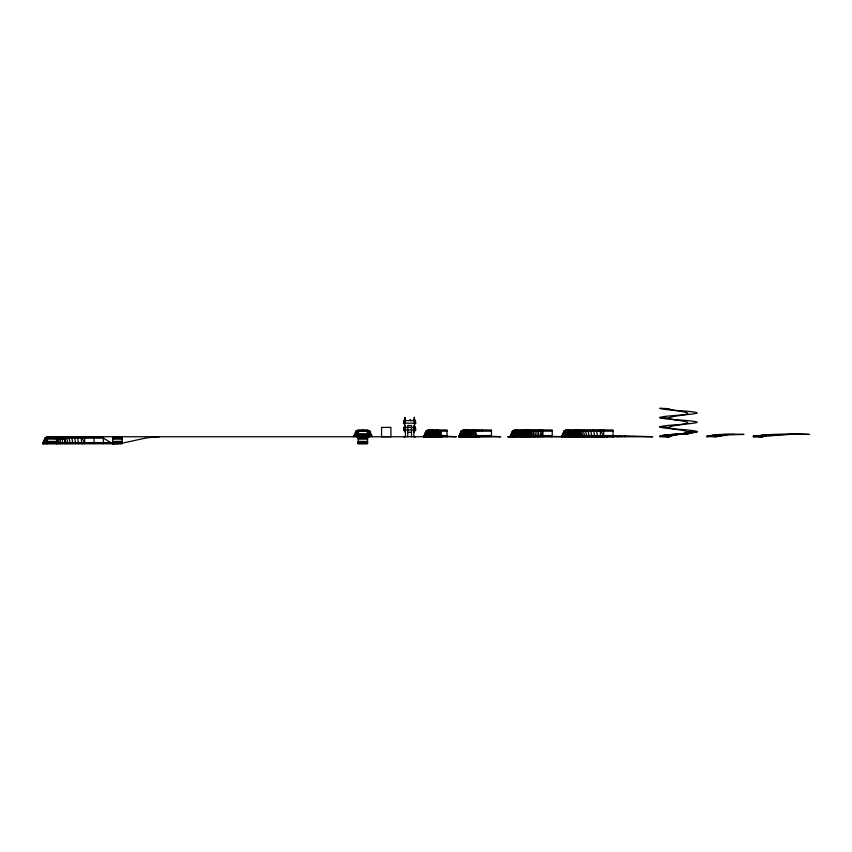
<?xml version="1.0" encoding="UTF-8"?>
<svg xmlns="http://www.w3.org/2000/svg" width="852" height="852" viewBox="0 0 852 852"><rect width="100%" height="100%" fill="white"/><g stroke="black" fill="none" stroke-linecap="round" stroke-linejoin="round"><path stroke-width="1.28" d="M410.185 420.441L410.77 420.196M372.228 436.757L369.896 431.144L367.553 431.144L367.542 443.764L358.191 443.764L358.202 431.144L355.859 431.144L353.527 436.757M603.631 436.757L603.674 429.972L601.075 430.558M482.03 431.144L482.104 429.972M514.906 435.063L514.991 433.945M482.125 436.522L482.104 435.819L463.403 435.819L458.727 436.757L461.07 431.144L463.403 429.972L491.455 429.972L491.455 436.757M47.574 436.991L45.252 438.152L42.93 443.764L45.252 438.152L47.275 436.991L103.38 436.991L103.38 443.764M566.569 429.972L564.248 431.144L561.926 436.757L564.248 431.144L566.271 429.972L613.025 429.972L613.025 436.757M538.272 436.522L539.231 435.819L540.487 436.522M410.77 420.334L409.94 420.313L410.728 420.483M463.85 433.945L463.573 435.361L463.594 432.752M368.841 436.757L368.256 430.558L357.499 430.558L357.265 435.585M357.499 430.91L357.148 435.585M368.724 431.847L368.724 436.757L367.553 434.765L358.202 434.765L357.691 436.757L358.202 435.585M435.191 436.522L435.574 431.144M479.356 431.144L479.665 429.972M538.922 431.144L539.231 429.972L541.67 430.75M598.477 431.144L598.786 429.972M567.262 433.956L566.846 435.372L566.868 432.752M437.981 436.522L431.08 435.819L427.768 436.757L428.119 435.585M428.78 433.359L429.44 431.144L431.101 429.972M414.306 429.972L414.306 426.469L415.478 428.567M533.895 436.639L535.631 435.819L538.123 436.522M477.035 436.522L476.46 436.757M463.563 429.972L461.241 431.144L458.919 436.757L464.042 435.819L473.073 436.757L477.269 435.819L479.761 436.522M510.444 436.757L512.766 431.144L515.087 429.972L512.499 431.144L510.156 436.757L512.499 431.144L514.832 429.972L552.245 429.972L552.245 436.757M516.163 435.063L516.568 433.945M358.202 434.765L357.031 436.757L358.202 433.711L367.553 433.711L368.724 436.757L367.553 434.413M45.774 443.764L47.084 440.377M474.266 436.522L465.906 435.819L460.506 436.757L462.668 431.144L464.83 429.972M512.648 436.757L514.821 431.144L516.983 429.972M564.769 436.757L566.931 431.144L569.093 429.972M44.006 443.764L46.264 438.152L48.532 436.991M511.275 436.757L513.543 431.144L515.801 429.972M563.002 436.757L565.259 431.144L567.528 429.972M435.276 429.972L434.669 431.144L437.683 429.972L437.683 436.757L429.589 435.819L424.136 436.757L426.415 431.144L428.332 429.972L447.034 429.972L447.034 436.757M47.286 436.991L44.943 438.152L42.6 443.764L122.081 443.764L122.07 436.757M56.626 436.757L56.637 441.432L47.286 441.432L47.275 436.757L456.395 436.757L437.683 435.819L428.332 435.819L423.657 436.757L426 431.144L428.332 429.972M561.596 436.757L563.928 431.144L566.271 429.972M531.818 436.522L529.901 431.144L528.048 429.972M529.465 436.757L532.149 435.819L535.844 436.522M357.031 436.757L358.202 434.413M433.604 431.144L432.869 436.522M473.339 431.144L472.753 436.757L463.403 435.819L458.93 436.757M476.662 431.144L477.269 429.972M535.024 431.144L535.631 429.972L536.622 431.144L537.516 436.757M593.375 431.144L593.982 429.972M410.078 420.025L410.685 420.036M431.74 434.882L432.294 433.945M520.029 433.945L519.166 435.329L519.166 432.571L520.029 433.945L519.241 432.859M367.553 436.757L368.724 435.585M509.017 436.757C515.662 434.328 522.574 438.258 528.858 435.819L533.682 436.522M477.578 436.522L472.753 435.819L467.876 436.757L468.877 435.819L475.704 436.522M522.84 436.522L523.053 432.315L523.884 431.144M428.375 436.522L428.652 432.315L429.504 431.144L427.64 433.018L427.64 436.757M521.541 436.757L525.812 435.819L531.68 436.522M474.053 431.144L474.947 429.972M528.283 436.522L520.636 435.819L515.066 436.757L515.077 432.315L516.003 431.144L514.139 433.018L514.139 436.757M521.562 431.144L520.636 432.315L520.402 436.522M574.93 431.144L573.992 432.315L573.769 436.522M414.072 420.622L414.072 419.45L414.839 419.45L415.712 423.199L413.838 425.531L413.838 436.757M413.838 432.315L415.712 429.972L414.839 426.234L414.072 426.234L414.072 427.406M423.657 436.757L426 431.144L447.034 431.144M519.613 431.144L518.591 432.315L518.335 436.522M572.288 431.144L571.277 432.315L571.021 436.522M430.611 431.144L429.589 432.315L429.333 436.522M659.778 426.937A18.776 1.171 3.6 0 0 678.48 429.27A18.776 1.171 3.6 0 1 697.181 431.613A18.776 1.171 -3.6 0 1 678.48 433.945A18.776 1.171 -3.6 0 0 659.778 436.288L669.129 436.757A9.5 1.171 -7.1 0 1 678.48 434.413L687.852 433.21L665.242 435.116L660.406 435.947L659.778 436.757L669.129 436.757L673.783 435.159L697.181 431.613L687.809 432.081A9.5 1.171 7.1 0 0 678.48 429.738A9.5 1.171 7.1 0 1 669.129 427.406L659.778 426.937A18.776 1.171 -3.6 0 1 678.48 424.594A18.776 1.171 -3.6 0 0 697.181 422.262A18.776 1.171 3.6 0 0 678.48 419.919A18.776 1.171 3.6 0 1 659.778 417.587A18.776 1.171 -3.6 0 1 678.48 415.243A18.776 1.171 -3.6 0 0 697.181 412.911A18.776 1.171 3.6 0 0 678.48 410.568A18.776 1.171 3.6 0 1 659.778 408.236L669.129 408.704A9.5 1.171 7.1 0 0 678.48 411.037A9.5 1.171 7.1 0 1 687.83 413.38A9.5 1.171 -7.1 0 1 678.48 415.712A9.5 1.171 -7.1 0 0 669.129 418.055L659.778 417.587M518.591 436.639L523.053 435.819L529.869 436.522M570.201 431.144L569.115 432.315L568.848 436.522M715.882 436.757L729.738 434.754L743.956 434.413C731.953 434.307 717.576 433.38 706.532 436.757L716.042 436.586L707.49 435.947L716.521 436.416L708.662 435.745L717.299 436.213L710.291 435.542L718.385 436.011L712.325 435.329L719.738 435.798L714.743 435.116L721.346 435.585L717.501 434.903L723.188 435.372L720.558 434.69L725.222 435.159L723.849 434.488L734.594 434.413M516.919 431.144L515.79 432.315L515.513 436.522M568.678 431.144L567.538 432.315L567.262 436.522M428.652 432.315L429.791 431.144M515.077 432.315L516.237 431.144M46.572 443.764L46.572 440.026L47.275 439.323L47.286 443.764M46.583 440.026L47.286 439.323M357.499 433.018L359.374 431.144L366.381 431.144L367.553 432.315M403.795 421.793L404.37 420.622L414.892 420.622L415.478 421.793M403.795 428.567L404.37 427.406L414.892 427.406L415.478 427.992M464.574 431.144L462.7 433.018L462.7 436.757M567.432 431.144L565.568 433.018L565.568 436.757M433.029 429.972L431.08 432.315L430.867 436.522M526.951 436.522L518.591 435.819L512.521 436.757M579.626 436.522L579.381 433.402M510.486 436.757L516.972 435.819L525.886 436.522M577.422 436.522L578.029 436.522M576.857 436.522L576.57 432.315L575.441 431.144L577.209 429.972M469.292 431.144L470.719 429.972M462.902 436.757L463.403 432.315L465.181 431.144L464.042 432.315L463.754 436.522M470.421 436.757L472.753 435.819L473.361 436.522M524.395 431.144L525.822 429.972M577.954 436.757L587.305 435.819L624.708 435.819L652.77 436.757L507.824 436.757L514.832 435.819L524.64 436.522M403.795 436.757L404.956 436.757L404.082 436.522M427.171 436.757L447.034 436.522M462.231 436.757L491.455 436.522M513.671 436.757L552.245 436.522M524.481 436.522L524.182 432.315L528.048 432.315M565.1 436.757L613.025 436.522M575.909 436.522L575.622 432.315L574.695 431.144L575.856 432.315L575.803 436.757M565.973 436.522L566.271 432.315L567.751 431.144L566.591 432.315L566.292 436.522M437.672 436.522L435.265 435.819L434.062 436.757L434.701 436.757M476.055 436.757L477.269 435.819L479.058 436.757L482.104 435.819L500.806 436.757L458.727 436.757M618.605 436.757L619.83 435.819L621.055 436.757M56.562 438.152L58.213 436.991M467.226 431.144L468.877 429.972M523.064 429.972L521.467 431.261M753.296 436.522C771.891 436.661 790.613 432.848 809.4 434.413C791.274 434.488 770.559 433.008 753.296 436.757L762.646 436.757L753.615 436.128L762.881 436.586L754.563 435.947L763.594 436.416L756.139 435.755L764.776 436.213L758.301 435.542L766.395 436.011L761.017 435.329L773.605 435.372L767.918 434.903L800.049 434.179M465.405 431.144L467.269 429.972M520.636 429.972L518.804 431.304M572.118 431.144L573.982 429.972M465.906 429.972L463.882 431.144L461.848 436.757L468.877 435.819L465.575 436.757M516.578 431.144L518.602 429.972M571.266 429.972L569.232 431.304L576.836 431.144M429.621 429.972L427.587 431.144L425.542 436.757L429.589 435.819L427.768 436.757M464.042 429.972L461.773 431.144L459.516 436.757L464.042 435.819L460.506 436.757M426.415 431.144L428.694 429.972M431.08 436.639L435.265 435.819L435.862 436.757L437.683 435.819M403.795 421.207L404.956 420.622L404.956 419.685M403.795 427.992L404.956 427.406L404.956 426.469L404.956 429.972M431.08 435.819L429.152 436.757L433.008 435.819L437.683 436.757L428.332 435.819L423.785 436.757L428.652 435.819L437.683 436.757M435.265 432.315L437.683 431.144M367.904 436.522L368.841 436.171M430.675 436.757L433.008 435.819M612.609 436.757L615.027 435.819L617.455 436.757M84.678 443.764L84.678 436.991L81.323 438.152L81.632 443.764L84.678 442.603L81.015 436.991M603.674 429.972L600.319 431.144L600.617 436.757L603.674 435.585L600.01 429.972M432.315 436.757L435.265 435.819M426.564 436.757L429.589 435.819L424.733 436.757M697.17 431.613L687.83 432.081L694.689 432.347L683.187 433.679L687.532 432.422L696.553 431.953L687.83 432.081A9.5 1.171 -7.1 0 1 678.48 434.413L665.242 435.116L670.354 436.011L662.27 435.542L669.438 436.416L660.406 435.947L669.129 436.757M415.19 436.522L414.306 436.757L415.478 436.757M606.816 436.757L610.394 435.819L613.972 436.757M82.09 437.577L84.678 436.991M424.136 436.757L428.652 435.819M601.331 436.757L606.006 435.819L610.682 436.639M410.568 420.185L410.004 420.132L410.6 420.526M596.251 436.757L601.938 435.819L607.636 436.757M122.156 443.178L146.949 437.8L159.484 436.757M591.65 436.757L598.264 435.819L604.877 436.757M508.122 436.757L515.077 435.819M587.614 436.757L595.037 435.819L602.449 436.639M584.216 436.757L592.321 435.819L600.415 436.757M581.511 436.757L590.159 435.819L598.786 436.639M579.552 436.757L588.583 435.819L597.614 436.757L596.411 429.972M578.359 436.757L587.624 435.819L596.901 436.757M685.125 433.242L691.717 432.784M119.024 443.498L112.73 443.764L103.38 438.152L55.71 438.152M414.306 419.685L414.604 420.622M403.56 421.793L404.956 421.793M414.306 421.793L415.712 421.793M405.19 420.622L405.19 419.45L404.434 419.45L403.56 423.199L415.712 423.199M403.56 428.567L404.956 428.567M414.306 428.567L415.712 428.567M405.19 427.406L405.19 426.234L404.434 426.234L403.56 429.972L415.712 429.972M357.148 430.91L368.607 430.91M461.07 431.144L491.455 431.144M512.499 431.144L552.245 431.144M563.928 431.144L613.025 431.144M517.76 431.261L525.748 431.144L526.696 432.315L526.419 436.522M368.841 431.847L368.49 435.585M407.767 432.315L411.505 432.315M441.198 432.315L428.332 432.315L428.045 436.522M463.403 432.315L475.491 432.315L475.491 436.757M523.053 432.315L514.832 432.315L514.544 436.522M566.271 432.315L577.752 432.315L577.752 436.757M354.017 435.585L367.553 435.585L368.064 436.757L367.553 434.765M369.896 435.585L371.738 435.585M424.147 435.585L447.034 435.585M459.217 435.585L462.274 435.585M462.7 435.585L491.455 435.585M510.646 435.585L513.106 435.585M514.139 435.585L523.053 435.585M524.182 435.585L528.048 435.585L528.102 436.757M528.378 435.585L552.245 435.585M562.075 435.585L565.217 435.585M565.568 435.585L576.325 435.585M579.381 435.596L575.856 435.585M575.856 429.972L578.178 431.144L579.807 435.585L613.025 435.585M514.832 435.819L570.947 436.757M381.579 436.703L390.93 436.703M427.64 436.639L428.652 436.639M433.008 436.639L433.572 436.757M435.265 436.639L435.873 436.757M437.683 436.639L438.386 436.639M438.855 436.639L439.44 436.757M440.026 436.639L440.612 436.757M462.7 436.639L464.51 436.757M465.906 436.639L466.651 436.757M468.877 436.639L469.846 436.757M472.753 436.639L473.542 436.757M514.139 436.639L514.896 436.757M523.053 436.639L523.746 436.757M524.182 436.639L525.024 436.639M528.048 436.639L527.452 436.522M565.568 436.639L566.591 436.639M571.277 436.639L570.733 436.757M573.992 436.639L573.321 436.757M576.57 436.639L574.802 436.757M577.017 436.522L576.495 436.522M112.72 437.023L122.07 437.023M358.202 437.023L367.553 437.023M47.275 437.342L56.626 437.342M112.72 437.342L122.07 437.342M358.202 437.342L367.553 437.342M47.275 437.8L56.626 437.8M112.72 437.8L122.07 437.8M358.202 437.8L367.553 437.8M44.943 438.152L46.264 438.152M47.275 438.386L62.622 438.152M112.72 438.386L122.07 438.386M358.202 438.386L367.553 438.386M47.275 439.089L56.626 439.089M112.72 436.757L112.72 439.089L122.07 439.089M358.202 439.089L367.553 439.089M64.858 443.764L64.858 439.323L56.637 439.323L55.838 438.269M112.72 439.089L112.73 441.432L122.081 441.432M358.191 441.432L367.542 441.432M47.286 442.135L56.637 442.135M112.73 442.135L122.081 442.135M358.191 442.135L367.542 442.135M43.09 442.603L46.232 442.603M46.572 442.603L110.781 442.603M112.73 442.72L122.081 442.72M358.191 442.72L367.542 442.72M47.286 443.178L56.637 443.178M112.73 443.178L122.081 443.178M358.191 443.178L367.542 443.178M47.286 443.498L56.637 443.498M112.73 443.498L122.081 443.498M358.191 443.498L367.542 443.498M753.296 436.288L762.646 436.757M706.777 436.128L716.042 436.586M764.244 435.116L770.847 435.585M665.242 435.116L671.845 435.585M56.626 436.991L59.203 438.152L56.882 436.991M524.182 429.972L526.525 431.144L528.858 436.639M437.683 429.972L440.026 431.144L442.358 436.639M415.478 421.207L414.306 420.622L414.306 417.352L414.306 423.199M576.57 429.972L578.838 431.144L581.096 436.757M524.811 429.972L527.079 431.144L529.262 436.639M57.595 436.991L60.077 438.322M577.752 429.972L579.914 431.144L582.022 436.639M525.599 429.972L527.761 431.144L529.933 436.757M58.777 436.991L60.939 438.152M579.381 429.972L581.405 431.144L583.439 436.757M526.685 429.972L528.709 431.144L530.743 436.757M60.396 436.991L62.43 438.152M474.01 436.757L474.01 432.315L472.008 431.144L473.073 432.315L473.105 436.757M581.415 429.972L583.279 431.144L585.132 436.757M62.441 436.991L64.294 438.152L66.222 443.764M583.833 429.972L585.494 431.144L587.166 436.639M529.656 429.972L531.318 431.144L533.033 436.639M64.848 436.991L66.509 438.152L68.171 443.764M473.073 432.315L471.486 431.304M438.567 436.522L438.855 432.315L440.026 433.018L440.026 436.757M586.591 429.972L588.018 431.144L589.446 436.757M531.499 429.972L532.926 431.144L534.353 436.757M67.606 436.991L69.033 438.152L70.365 443.764M471.454 433.945L470.038 432.752L470.038 435.148M516.695 436.522L516.972 432.315L517.941 431.304M524.342 436.757L524.342 432.315L523.021 431.144L524.885 433.018M465.65 436.522L465.906 432.315L466.939 431.304M589.648 429.972L590.819 431.144L591.991 436.757M574.45 431.144L576.325 433.018L576.325 436.757M533.533 429.972L534.705 431.144L535.876 436.757M436.522 431.144L438.386 433.018L438.386 436.757M70.652 436.991L71.824 438.152L72.995 443.764M57.34 440.026L56.637 439.323L56.637 443.764M524.342 432.315L522.926 431.144M55.721 438.152L56.882 439.323L56.764 443.764M523.692 431.144L524.821 432.315L524.885 436.757M56.466 438.152L57.595 439.323L57.595 443.764M577.752 432.315L576.676 431.304M524.523 431.144L525.609 432.315L525.609 436.757M467.886 433.945L466.789 432.752L466.789 435.148M468.675 436.522L468.877 432.315L469.644 431.304M472.988 431.144L474.01 432.315M59.384 438.152L60.396 439.323L60.386 443.764M572.086 432.752L573.087 433.956M403.56 423.199L405.424 425.531L405.424 436.757M403.56 429.972L405.424 432.315M61.504 438.152L62.441 439.323L62.441 443.764M592.939 429.972L593.833 431.144L594.675 436.639M73.943 436.991L74.838 438.152L75.679 443.764M587.134 436.522L587.305 435.819L596.634 436.522M521.403 432.88L522.201 433.945M436.788 433.945L436.107 433.018L436.107 434.882M474.66 431.144L475.491 432.315M64.028 438.152L64.858 439.323M570.552 433.956L569.764 432.752L569.764 435.159M579.807 435.585L580.5 436.757L578.178 431.144L575.622 429.972L577.954 431.144L580.297 436.757M538.049 429.972L539.263 436.757M77.415 436.991L78.629 443.764M517.483 432.859L518.027 433.945M368.256 430.91L368.607 431.847M441.198 436.757L441.783 436.757M624.708 435.819L624.708 436.757M572.64 436.757L571.958 436.757M570.201 436.757L569.658 436.757M542.894 429.972L542.894 436.757L540.999 435.585L542.894 431.144L540.445 429.972L541.063 436.639M523.937 432.88L523.937 435.021M523.842 432.592L523.842 435.308M522.446 436.757L521.243 436.757M477.429 435.585L477.429 436.757L475.096 431.144L472.753 429.972L471.582 431.144L473.456 433.018L473.456 436.757M475.98 436.757L475.118 436.757M474.351 431.144L466.321 431.144M471.784 436.757L470.815 436.757M468.142 436.757L467.397 436.757M438.109 431.144L431.261 431.144M437.087 436.757L436.48 436.757M433.796 433.018L433.796 434.882M432.528 436.757L431.559 436.757M428.982 433.018L428.982 434.882M414.604 426.469L414.604 427.406M411.505 436.757L411.505 425.531L407.767 425.531L407.767 436.757M404.956 423.199L404.956 417.352L404.668 420.622M404.668 426.469L404.668 427.406M390.93 436.757L390.93 427.406L381.579 427.406L381.579 436.757M369.896 436.757L369.896 431.144L367.553 429.972L358.202 429.972L355.859 431.144L355.859 436.757M362.877 429.972L362.877 431.144M357.031 431.847L356.913 436.757M112.73 441.432L112.73 443.764M94.029 436.991L94.029 443.764M58.767 443.764L58.777 439.323L57.702 438.322M669.129 418.055A9.5 1.171 7.1 0 0 678.48 420.387A9.5 1.171 7.1 0 1 687.83 422.73A9.5 1.171 -7.1 0 1 678.48 425.063A9.5 1.171 -7.1 0 0 669.129 427.406M515.002 433.945L514.906 435.329L514.906 432.571L515.002 433.945M428.556 433.945L428.428 435.234L428.428 432.667L428.556 433.945M566.495 433.945L566.356 435.361L566.356 432.528L566.495 433.945M515.577 433.945L515.279 435.329L515.279 432.571L515.577 433.945M429.301 433.945L428.929 435.234L428.929 432.667L429.301 433.945M516.621 433.945L516.12 435.329L516.12 432.571L516.621 433.945M430.611 433.945L430.036 435.234L430.036 432.667L430.611 433.945M568.657 433.956L567.975 435.372L567.975 432.528L568.657 433.956M518.112 433.945L517.43 435.329L517.43 432.571L518.112 433.945M465.362 433.945L464.553 435.361L464.553 432.528L465.362 433.945M432.411 433.945L431.655 435.234L431.655 432.667L432.411 433.945M570.648 433.956L569.711 435.372L569.711 432.528L570.648 433.956M434.573 433.945L433.679 435.234L433.679 432.667L434.573 433.945M436.938 433.945L435.99 435.234L435.99 432.667L436.938 433.945M522.319 433.945L521.317 435.308L521.317 432.592L522.319 433.945M573.204 433.956L572.022 435.372L572.022 432.528L573.204 433.956M468.014 433.945L466.726 435.361L466.726 432.528L468.014 433.945M576.282 433.956L574.876 435.372L574.876 432.528L576.282 433.956M471.625 433.945L469.942 435.361L469.942 432.528L471.625 433.945M687.841 434.413L678.48 433.945L687.82 434.413M526.664 431.144L524.342 429.972L526.525 431.144L528.986 436.757L526.664 431.144"/></g></svg>
